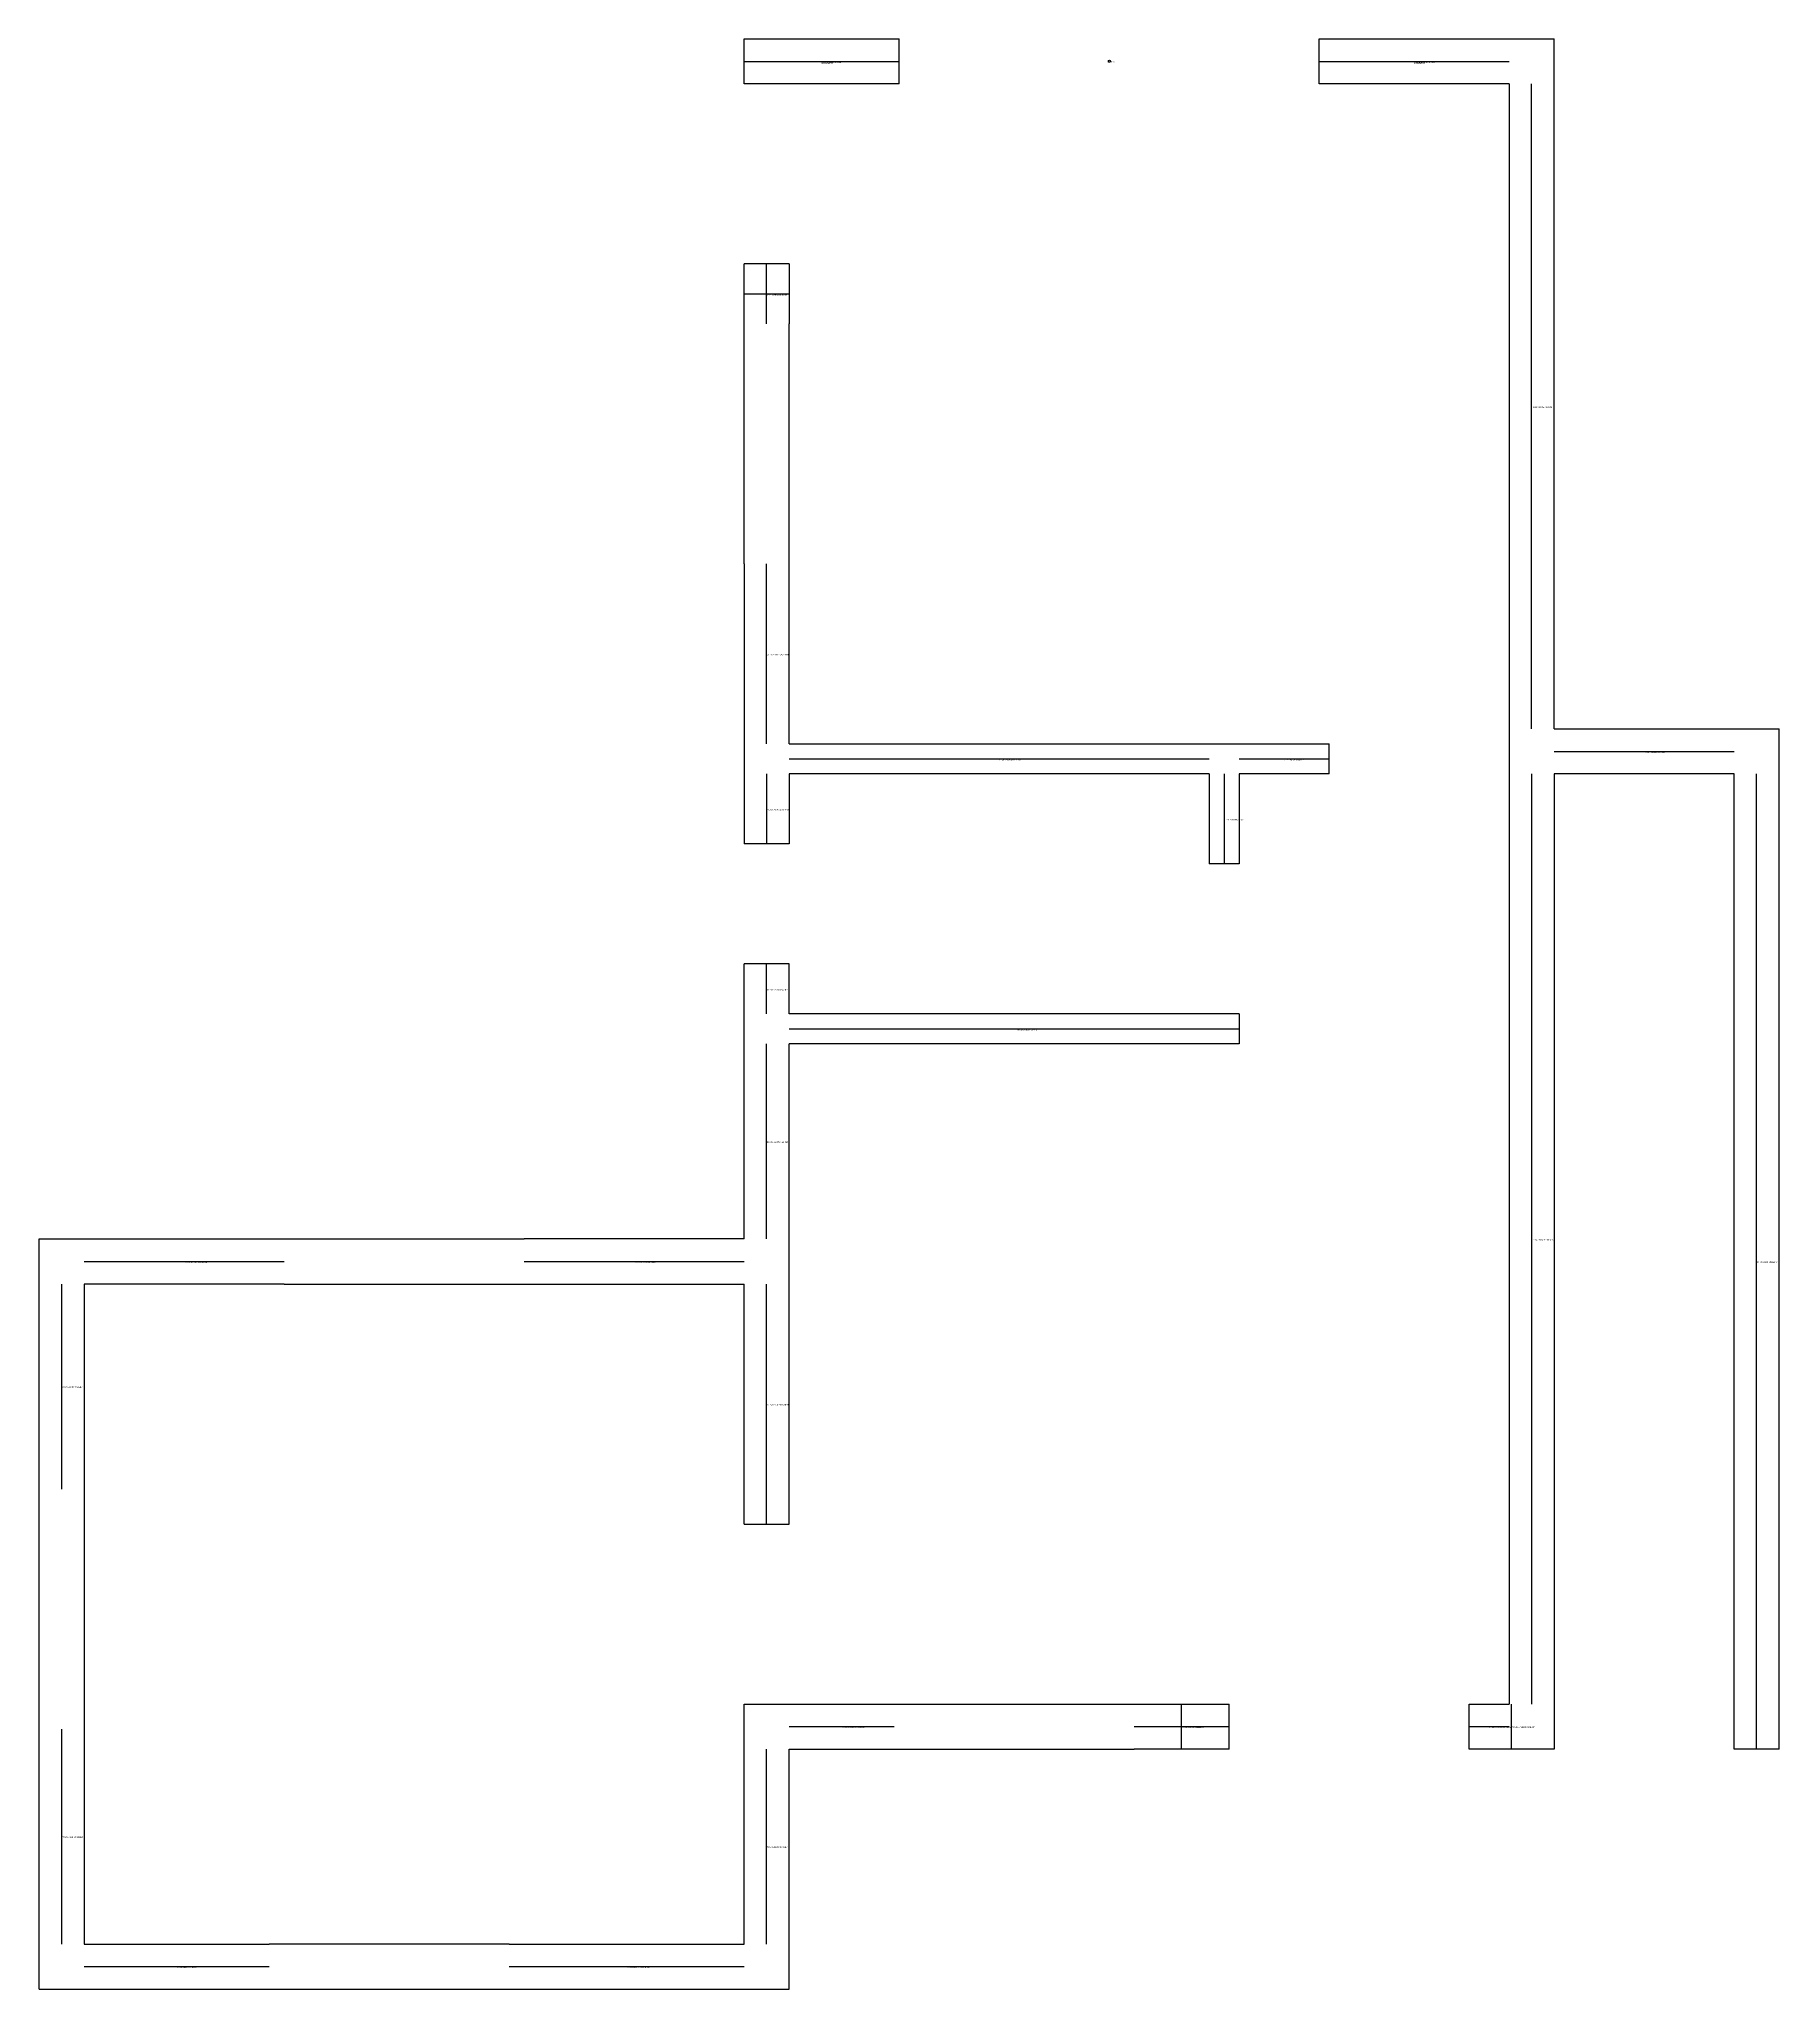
# Model space of a CAD drawing. Header units: metres. Extents: x 264 to 612, y 347 to 737.
import ezdxf

# ---------------------------------------------------------------- set-up
doc = ezdxf.new("R2010")
doc.units = ezdxf.units.M

msp = doc.modelspace()

# ---------------------------------------------------------------- linework, layer by layer
at = {"layer": 'centrelines'}
for p, q in [((405, 732.5), (436, 732.5)), ((520, 732.5), (558, 732.5)), ((562.5, 599), (562.5, 728)), ((409.5, 680), (409.5, 692)), ((405, 686), (414, 686)), ((409.5, 596), (409.5, 632)), ((414, 593), (498, 593)), ((504, 593), (522, 593)), ((567, 594.5), (603, 594.5)), ((409.5, 590), (409.5, 576)), ((501, 590), (501, 572)), ((562.5, 590), (562.5, 404)), ((607.5, 395), (607.5, 590)), ((409.5, 542), (409.5, 552)), ((414, 539), (504, 539)), ((409.5, 497), (409.5, 536)), ((273, 492.5), (313, 492.5)), ((361, 492.5), (405, 492.5)), ((268.5, 488), (268.5, 447)), ((409.5, 440), (409.5, 488)), ((492.5, 395), (492.5, 404)), ((558.5, 395), (558.5, 404)), ((268.5, 399), (268.5, 356)), ((414, 399.5), (435, 399.5)), ((483, 399.5), (502, 399.5)), ((550, 399.5), (558, 399.5)), ((409.5, 356), (409.5, 395)), ((273, 351.5), (310, 351.5)), ((358, 351.5), (405, 351.5))]:
    msp.add_line(p, q, dxfattribs=at)
at = {"layer": 'entity_location'}
msp.add_circle((478.07, 732.54), 0.2, dxfattribs=at)
at = {"layer": 'wall'}
for p, q in [((405, 728), (405, 737)), ((405, 737), (436, 737)), ((436, 728), (436, 737)), ((520, 728), (520, 737)), ((520, 737), (567, 737)), ((567, 599), (567, 737)), ((436, 728), (405, 728)), ((558, 728), (520, 728)), ((558, 728), (558, 404)), ((414, 692), (405, 692)), ((405, 680), (405, 692)), ((414, 692), (414, 680)), ((405, 632), (405, 680)), ((414, 632), (414, 680)), ((405, 632), (405, 576)), ((414, 596), (414, 632)), ((567, 599), (612, 599)), ((612, 395), (612, 599)), ((414, 596), (522, 596)), ((522, 590), (522, 596)), ((498, 590), (414, 590)), ((414, 590), (414, 576)), ((498, 590), (498, 572)), ((522, 590), (504, 590)), ((504, 590), (504, 572)), ((603, 590), (567, 590)), ((567, 590), (567, 395)), ((603, 395), (603, 590)), ((414, 576), (405, 576)), ((504, 572), (498, 572)), ((405, 497), (405, 552)), ((414, 552), (405, 552)), ((414, 542), (414, 552)), ((504, 542), (414, 542)), ((504, 542), (504, 536)), ((504, 536), (414, 536)), ((414, 440), (414, 536)), ((264, 447), (264, 497)), ((264, 497), (313, 497)), ((313, 497), (361, 497)), ((405, 497), (361, 497)), ((313, 488), (273, 488)), ((273, 488), (273, 447)), ((313, 488), (361, 488)), ((361, 488), (405, 488)), ((405, 440), (405, 488)), ((264, 399), (264, 447)), ((273, 447), (273, 399)), ((405, 440), (414, 440)), ((405, 356), (405, 404)), ((405, 404), (435, 404)), ((435, 404), (483, 404)), ((483, 404), (502, 404)), ((502, 395), (502, 404)), ((550, 395), (550, 404)), ((550, 404), (558, 404)), ((264, 347), (264, 399)), ((273, 399), (273, 356)), ((414, 347), (414, 395)), ((414, 395), (435, 395)), ((435, 395), (483, 395)), ((502, 395), (483, 395)), ((567, 395), (550, 395)), ((612, 395), (603, 395)), ((273, 356), (310, 356)), ((358, 356), (310, 356)), ((358, 356), (405, 356)), ((264, 347), (310, 347)), ((310, 347), (358, 347)), ((358, 347), (414, 347))]:
    msp.add_line(p, q, dxfattribs=at)

# ---------------------------------------------------------------- texts
at = {"layer": 'centrelines', "char_height": 0.3, "attachment_point": 1}
for s, insert in [('1 42.07364186263581', (420.5, 732.5)), ('0 41.92640216234486', (539, 732.5)), ('2 79.19393702968392', (409.5, 686)), ('3 79.66226355760789', (409.5, 686)), ('4 84.54852164491324', (562.5, 663.5)), ('5 121.70142273821249', (409.5, 614)), ('6 139.54300051152768', (456, 593)), ('7 141.931061355273', (513, 593)), ('10 164.2064891224451', (585, 594.5)), ('9 158.17979750737268', (409.5, 583)), ('8 144.3749490037514', (501, 581)), ('13 193.12720258510848', (409.5, 547)), ('14 193.54300051152765', (459, 539)), ('15 208.16217810812418', (409.5, 516.5)), ('11 165.66931113975818', (562.5, 497)), ('18 291.32446185953256', (293, 492.5)), ('16 250.91910253749094', (383, 492.5)), ('12 192.5349185564434', (607.5, 492.5)), ('19 322.0595927036594', (268.5, 467.5)), ('17 253.97562962580696', (409.5, 464)), ('22 335.81688004035806', (424.5, 399.5)), ('20 328.859580411203', (492.5, 399.5)), ('21 333.0794340855078', (492.5, 399.5)), ('24 340.72135880456966', (554, 399.5)), ('23 338.24385552870007', (558.5, 399.5)), ('27 393.9188182144881', (268.5, 377.5)), ('25 344.4381200433094', (409.5, 375.5)), ('28 416.464296118322', (291.5, 351.5)), ('26 387.98649739710106', (381.5, 351.5))]:
    msp.add_mtext(s, dxfattribs=dict(at, insert=insert))
at = {"layer": 'chosen_line', "color": 3, "char_height": 0.5, "attachment_point": 1}
for insert in [(420.5, 732.5), (539, 732.5)]:
    msp.add_mtext('chosen', dxfattribs=dict(at, insert=insert))
at = {"layer": 'debug', "insert": (478.07, 732.54), "char_height": 0.2, "attachment_point": 1}
msp.add_mtext('478, 732', dxfattribs=at)

doc.saveas('drawing.dxf')
